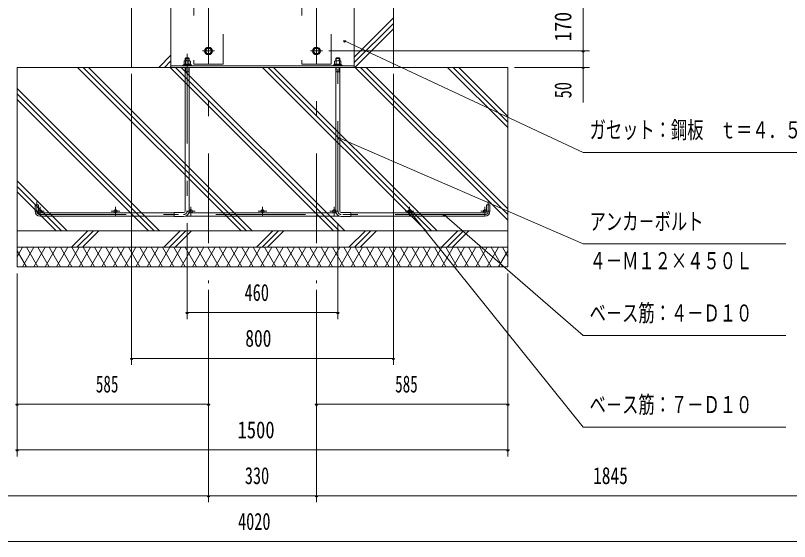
# Model space of a CAD drawing. Units: millimetres, scale not verified. Extents: x -33157 to 33170, y -14700 to 14700.
# Drawn here: x 20352 to 28634, y -4592 to 1038 of the extents above; entities that cross this region are included whole.
import ezdxf
from ezdxf.enums import TextEntityAlignment as Align

# ---------------------------------------------------------------- set-up
doc = ezdxf.new("R2010")
doc.units = ezdxf.units.MM
doc.header["$LTSCALE"] = 80
doc.linetypes.add('USER2', pattern=[10, 4, -6])
doc.linetypes.add('USER3', pattern=[24, 12, -5, 2, -5])
for name, color, linetype, lineweight in [('0-6_2-02BOLD', 7, 'Continuous', 18), ('0-7_2-12HIDDEN', 3, 'USER2', 18), ('0-8_2-22CENTER', 3, 'USER3', 18), ('0-9_2-42THIN', 4, 'Continuous', 18), ('0-A_2-52DIM', 3, 'Continuous', 18), ('0-B_2-62HATCH', 2, 'Continuous', 18)]:
    doc.layers.add(name, color=color, linetype=linetype, lineweight=lineweight)
doc.styles.add('ＭＳ ゴシック', font='')
doc.styles.get('ＭＳ ゴシック').set_extended_font_data('MS Gothic')

msp = doc.modelspace()

# ---------------------------------------------------------------- linework, layer by layer
at = {"layer": '0-6_2-02BOLD'}
for p, q in [((22015.02, 1357.9), (22015.02, 482.9)), ((24395.02, 1357.9), (24395.02, 482.9)), ((22204.02, 584.73), (22211.02, 577.73)), ((22015.02, 498.65), (23975.02, 498.65)), ((22141.02, 506.7), (22141.02, 498.65)), ((22172.84, 549.04), (22172.84, 517.2)), ((22179.52, 506.7), (22190.02, 517.2)), ((22200.52, 517.2), (22190.02, 506.7)), ((22207.2, 517.2), (22207.2, 549.04)), ((22227.65, 517.2), (22227.65, 506.7)), ((23762.39, 517.2), (23762.39, 506.7)), ((23828.89, 552.2), (23771.14, 552.2)), ((23782.84, 517.2), (23782.84, 549.04)), ((23800.02, 506.7), (23789.52, 517.2)), ((23800.02, 517.2), (23810.52, 506.7)), ((23817.2, 517.2), (23817.2, 549.04)), ((23821.02, 552.2), (23821.02, 577.73)), ((23849.02, 506.7), (23849.02, 498.65)), ((22169.02, -1053.6), (22169.02, 482.9)), ((22169.02, 435.65), (22211.02, 435.65)), ((22211.02, 482.9), (22211.02, -1053.6)), ((23779.02, -1053.6), (23779.02, 482.9)), ((23821.02, 435.65), (23779.02, 435.65)), ((23821.02, 482.9), (23821.02, -1053.6)), ((20615.02, -1074.6), (22050.02, -1074.6)), ((22050.02, -1071.1), (22151.52, -1071.1)), ((22207.19, -1074.6), (23782.85, -1074.6)), ((25375.02, -1074.6), (23940.02, -1074.6)), ((22050.02, -1109.6), (20615.02, -1109.6)), ((23818.42, -1109.6), (22171.62, -1109.6)), ((23940.02, -1109.6), (25375.02, -1109.6)), ((25620.02, -1267.1), (20370.02, -1267.1)), ((20370.02, -1442.1), (25620.02, -1442.1))]:
    msp.add_line(p, q, dxfattribs=at)
for points in [[(21595.02, 482.9), (21595.02, 1357.9), (15960.02, 1357.9)], [(23975.02, 482.9), (23975.02, 1357.9), (22015.02, 1357.9)], [(22204.02, 584.73), (22176.02, 584.73), (22169.02, 577.73)], [(23779.02, 552.2), (23779.02, 577.73), (23821.02, 577.73), (23814.02, 584.73), (23786.02, 584.73), (23779.02, 577.73)], [(22141.02, 506.7), (22239.02, 506.7), (22239.02, 498.65)], [(22227.65, 517.2), (22152.39, 517.2), (22152.39, 506.7)], [(22155.67, 517.2), (22155.67, 549.04), (22161.14, 552.2), (22218.9, 552.2), (22224.37, 549.04), (22224.37, 517.2)], [(22211.02, 552.2), (22211.02, 577.73), (22169.02, 577.73), (22169.02, 552.2)], [(23849.02, 506.7), (23751.02, 506.7), (23751.02, 498.65)], [(23762.39, 517.2), (23837.65, 517.2), (23837.65, 506.7)], [(23771.14, 552.2), (23765.67, 549.04), (23765.67, 517.2)], [(23828.89, 552.2), (23834.37, 549.04), (23834.37, 517.2)], [(20562.52, -1057.1), (20562.52, -987.1), (20597.52, -987.1), (20597.52, -1057.1)], [(25392.52, -1057.1), (25392.52, -987.1), (25427.52, -987.1), (25427.52, -1057.1)], [(22151.52, -1113.1), (22050.02, -1113.1), (22050.02, -1071.1)], [(23838.52, -1071.1), (23940.02, -1071.1), (23940.02, -1113.1), (23838.52, -1113.1)]]:
    msp.add_lwpolyline(points, dxfattribs=at)
for points in [[(22434.7, 628.15), (22451.87, 657.9), (22434.7, 687.65), (22400.34, 687.65), (22383.17, 657.9), (22400.34, 628.15)], [(23589.7, 628.15), (23606.87, 657.9), (23589.7, 687.65), (23555.34, 687.65), (23538.17, 657.9), (23555.34, 628.15)], [(20370.02, -1652.1), (20370.02, 482.9), (25620.02, 482.9), (25620.02, -1652.1)]]:
    msp.add_lwpolyline(points, close=True, dxfattribs=at)
for centre, radius in [((22417.52, 657.9), 42), ((22417.52, 657.9), 28.88), ((23572.52, 657.9), 42), ((23572.52, 657.9), 28.88), ((20615.02, -1057.1), 17.5), ((21421.77, -1057.1), 17.5), ((22228.52, -1057.1), 17.5), ((22995.02, -1057.1), 17.5), ((23761.52, -1057.1), 17.5), ((24568.27, -1057.1), 17.5), ((25375.02, -1057.1), 17.5)]:
    msp.add_circle(centre, radius, dxfattribs=at)
for centre, radius, start, end in [((22164.25, 538.96), 13.24, 49.5701, 90), ((22190.02, 503.98), 48.23, 69.13593, 110.86406), ((22215.79, 538.96), 13.24, 90, 130.42989), ((23774.26, 538.96), 13.24, 49.57011, 90), ((23800.02, 503.98), 48.23, 69.13594, 110.86407), ((23825.79, 538.96), 13.24, 90, 130.4299), ((20615.02, -1057.1), 52.5, 180, 270), ((22151.52, -1053.6), 59.5, 270, 0), ((22151.52, -1053.6), 17.5, 270, 0), ((23838.52, -1053.6), 59.5, 180, 270), ((23838.52, -1053.6), 17.5, 180, 270), ((25375.02, -1057.1), 52.5, 270, 0)]:
    msp.add_arc(centre, radius, start, end, dxfattribs=at)
at = {"layer": '0-7_2-12HIDDEN'}
msp.add_line((22261.59, 1357.9), (22261.59, 517.9), dxfattribs=at)
for points in [[(22261.59, 517.9), (22573.44, 517.9), (22573.44, 1357.9)], [(23416.6, 1357.9), (23416.6, 517.9), (23728.45, 517.9), (23728.45, 1357.9)]]:
    msp.add_lwpolyline(points, dxfattribs=at)
at = {"layer": '0-8_2-22CENTER'}
for p, q in [((22417.52, 7241.41), (22417.52, -1827.1)), ((23572.52, 7241.41), (23572.52, -1827.1)), ((22190.02, 626.73), (22190.02, -1053.6)), ((22354.52, 657.9), (22480.52, 657.9)), ((23509.52, 657.9), (23635.52, 657.9)), ((23800.02, -1053.6), (23800.02, 626.73)), ((20580.02, -1057.1), (20580.02, -952.1)), ((25410.02, -1057.1), (25410.02, -952.1)), ((20569.52, -1057.1), (20660.52, -1057.1)), ((20615.02, -1102.6), (20615.02, -1011.6)), ((21376.27, -1057.1), (21467.27, -1057.1)), ((21421.77, -1102.6), (21421.77, -1011.6)), ((22183.02, -1057.1), (22274.02, -1057.1)), ((22228.52, -1102.6), (22228.52, -1011.6)), ((23040.52, -1057.1), (22949.52, -1057.1)), ((22995.02, -1011.6), (22995.02, -1102.6)), ((23807.02, -1057.1), (23716.02, -1057.1)), ((23761.52, -1102.6), (23761.52, -1011.6)), ((24522.77, -1057.1), (24613.77, -1057.1)), ((24568.27, -1102.6), (24568.27, -1011.6)), ((25329.52, -1057.1), (25420.52, -1057.1)), ((25375.02, -1011.6), (25375.02, -1102.6)), ((25375.02, -1092.1), (20615.02, -1092.1))]:
    msp.add_line(p, q, dxfattribs=at)
for centre, radius, start, end in [((20615.02, -1057.1), 35, 180, 270), ((22151.52, -1053.6), 38.5, 270, 0), ((23838.52, -1053.6), 38.5, 180, 270), ((25375.02, -1057.1), 35, 270, 0)]:
    msp.add_arc(centre, radius, start, end, dxfattribs=at)
at = {"layer": '0-9_2-42THIN'}
for p, q in [((22174.27, 552.2), (22174.27, 582.98)), ((22205.77, 582.98), (22205.77, 552.2)), ((23784.27, 582.98), (23784.27, 552.2)), ((23815.77, 552.2), (23815.77, 582.98))]:
    msp.add_line(p, q, dxfattribs=at)
for points in [[(22169.02, 426.56), (22174.27, 435.65), (22174.27, 482.9)], [(22205.77, 482.9), (22205.77, 435.65), (22211.02, 426.56)], [(23779.02, 426.56), (23784.27, 435.65), (23784.27, 482.9)], [(23815.77, 482.9), (23815.77, 435.65), (23821.02, 426.56)]]:
    msp.add_lwpolyline(points, dxfattribs=at)
at = {"layer": '0-A_2-52DIM'}
for p, q in [((26425.02, 104.9), (26425.02, 1252.9)), ((23888.02, 767.96), (23860.02, 767.96)), ((23705.52, 657.9), (26495.02, 657.9)), ((26439.02, 657.9), (26411.02, 657.9)), ((26495.02, 482.9), (25690.02, 482.9)), ((26439.02, 482.9), (26411.02, 482.9)), ((21595.02, -2702.1), (21595.02, 412.9)), ((24395.02, -2702.1), (24395.02, 412.9)), ((23825.79, -272.9), (23797.79, -272.9)), ((26425.02, -1407.1), (23811.79, -272.9)), ((24587.73, -1064.65), (24559.73, -1064.65)), ((24957.2, -1100.3), (24929.2, -1100.3)), ((26425.02, -2387.1), (24943.2, -1100.3)), ((22190.02, -1183.1), (22190.02, -2212.1)), ((23800.02, -2212.1), (23800.02, -1183.1)), ((28595.02, -1407.1), (26425.02, -1407.1)), ((20370.02, -3682.1), (20370.02, -1722.1)), ((25620.02, -3682.1), (25620.02, -1722.1)), ((22417.52, -1897.1), (22417.52, -4172.1)), ((23572.52, -1897.1), (23572.52, -4172.1)), ((22204.02, -2142.1), (22176.02, -2142.1)), ((22190.02, -2142.1), (23800.02, -2142.1)), ((23814.02, -2142.1), (23786.02, -2142.1)), ((28595.02, -2387.1), (26425.02, -2387.1)), ((21609.02, -2632.1), (21581.02, -2632.1)), ((21595.02, -2632.1), (24395.02, -2632.1)), ((24409.02, -2632.1), (24381.02, -2632.1)), ((20384.02, -3122.1), (20356.02, -3122.1)), ((22417.52, -3122.1), (20370.02, -3122.1)), ((22431.52, -3122.1), (22403.52, -3122.1)), ((23586.52, -3122.1), (23558.52, -3122.1)), ((23572.52, -3122.1), (25620.02, -3122.1)), ((25634.02, -3122.1), (25606.02, -3122.1)), ((20384.02, -3612.1), (20356.02, -3612.1)), ((25620.02, -3612.1), (20370.02, -3612.1)), ((25634.02, -3612.1), (25606.02, -3612.1)), ((30030.02, -4102.1), (15960.02, -4102.1)), ((22431.52, -4102.1), (22403.52, -4102.1)), ((23586.52, -4102.1), (23558.52, -4102.1)), ((30030.02, -4592.1), (15960.02, -4592.1))]:
    msp.add_line(p, q, dxfattribs=at)
for points in [[(23874.02, 767.96), (26425.02, -427.1), (29225.02, -427.1)], [(24573.72, -1064.65), (26425.02, -3367.1), (28595.02, -3367.1)]]:
    msp.add_lwpolyline(points, dxfattribs=at)
for centre in [(23874.02, 767.96), (26425.02, 657.9), (26425.02, 482.9), (23811.79, -272.9), (24573.73, -1064.65), (24943.2, -1100.3), (22190.02, -2142.1), (23800.02, -2142.1), (21595.02, -2632.1), (24395.02, -2632.1), (20370.02, -3122.1), (22417.52, -3122.1), (23572.52, -3122.1), (25620.02, -3122.1), (20370.02, -3612.1), (25620.02, -3612.1), (22417.52, -4102.1), (23572.52, -4102.1)]:
    msp.add_arc(centre, 14, 180, 0, dxfattribs=at)
at = {"layer": '0-B_2-62HATCH'}
for p, q in [((23975.02, 592.4), (24395.02, 1012.4)), ((24395.02, 953), (23975.02, 533)), ((23984.32, 482.9), (24395.02, 893.6)), ((21885.63, 482.9), (22015.02, 612.29)), ((22015.02, 552.9), (21945.03, 482.9)), ((21015.77, 482.9), (22765.78, -1267.1)), ((22825.17, -1267.1), (21075.17, 482.9)), ((21134.57, 482.9), (22884.57, -1267.1)), ((22004.42, 482.9), (22015.02, 493.5)), ((23755.72, -1267.1), (22005.72, 482.9)), ((22065.12, 482.9), (23815.12, -1267.1)), ((23874.52, -1267.1), (22124.52, 482.9)), ((22995.67, 482.9), (24745.68, -1267.1)), ((24805.07, -1267.1), (23055.07, 482.9)), ((23114.47, 482.9), (24864.46, -1267.1)), ((25620.02, -1151.5), (23985.62, 482.9)), ((24045.02, 482.9), (25620.02, -1092.1)), ((25620.02, -1032.7), (24104.42, 482.9)), ((24975.57, 482.9), (25620.02, -161.55)), ((25620.02, -102.15), (25034.97, 482.9)), ((25094.36, 482.9), (25620.02, -42.75)), ((20370.02, 257.5), (21894.62, -1267.1)), ((21835.22, -1267.1), (20370.02, 198.1)), ((20370.02, 138.71), (21775.83, -1267.1)), ((20904.67, -1267.1), (20370.02, -732.45)), ((20370.02, -791.84), (20845.27, -1267.1)), ((20785.88, -1267.1), (20370.02, -851.24)), ((20950.58, -1442.1), (21125.58, -1267.1)), ((21184.98, -1267.1), (21009.97, -1442.1)), ((21069.37, -1442.1), (21244.37, -1267.1)), ((21940.53, -1442.1), (22115.53, -1267.1)), ((22174.93, -1267.1), (21999.93, -1442.1)), ((22059.32, -1442.1), (22234.32, -1267.1)), ((22930.48, -1442.1), (23105.48, -1267.1)), ((23164.87, -1267.1), (22989.87, -1442.1)), ((23224.27, -1267.1), (23049.27, -1442.1)), ((23920.43, -1442.1), (24095.42, -1267.1)), ((24154.82, -1267.1), (23979.82, -1442.1)), ((24214.22, -1267.1), (24039.22, -1442.1)), ((24910.38, -1442.1), (25085.37, -1267.1)), ((25144.77, -1267.1), (24969.77, -1442.1)), ((25029.17, -1442.1), (25204.17, -1267.1)), ((20370.02, -1543.72), (20428.69, -1442.1)), ((20469.11, -1652.1), (20370.02, -1480.47)), ((20549.94, -1442.1), (20428.69, -1652.1)), ((20469.11, -1442.1), (20590.35, -1652.1)), ((20549.94, -1652.1), (20671.18, -1442.1)), ((20711.59, -1652.1), (20590.35, -1442.1)), ((20792.42, -1442.1), (20671.18, -1652.1)), ((20711.59, -1442.1), (20832.84, -1652.1)), ((20792.42, -1652.1), (20913.67, -1442.1)), ((20954.08, -1652.1), (20832.84, -1442.1)), ((21034.91, -1442.1), (20913.67, -1652.1)), ((21075.32, -1652.1), (20954.08, -1442.1)), ((21156.15, -1442.1), (21034.91, -1652.1)), ((21196.57, -1652.1), (21075.32, -1442.1)), ((21277.4, -1442.1), (21156.15, -1652.1)), ((21317.82, -1652.1), (21196.57, -1442.1)), ((21398.64, -1442.1), (21277.4, -1652.1)), ((21439.05, -1652.1), (21317.81, -1442.1)), ((21519.88, -1442.1), (21398.64, -1652.1)), ((21560.3, -1652.1), (21439.05, -1442.1)), ((21641.13, -1442.1), (21519.88, -1652.1)), ((21681.55, -1652.1), (21560.3, -1442.1)), ((21762.37, -1442.1), (21641.13, -1652.1)), ((21802.79, -1652.1), (21681.55, -1442.1)), ((21883.62, -1442.1), (21762.37, -1652.1)), ((21924.03, -1652.1), (21802.79, -1442.1)), ((22004.86, -1442.1), (21883.62, -1652.1)), ((21924.03, -1442.1), (22045.27, -1652.1)), ((22004.86, -1652.1), (22126.1, -1442.1)), ((22166.52, -1652.1), (22045.27, -1442.1)), ((22247.35, -1442.1), (22126.1, -1652.1)), ((22166.52, -1442.1), (22287.76, -1652.1)), ((22247.35, -1652.1), (22368.59, -1442.1)), ((22409, -1652.1), (22287.76, -1442.1)), ((22489.83, -1442.1), (22368.59, -1652.1)), ((22409, -1442.1), (22530.25, -1652.1)), ((22489.83, -1652.1), (22611.08, -1442.1)), ((22651.5, -1652.1), (22530.25, -1442.1)), ((22732.32, -1442.1), (22611.08, -1652.1)), ((22651.49, -1442.1), (22772.73, -1652.1)), ((22732.32, -1652.1), (22853.56, -1442.1)), ((22893.98, -1652.1), (22772.73, -1442.1)), ((22974.81, -1442.1), (22853.56, -1652.1)), ((23015.22, -1652.1), (22893.98, -1442.1)), ((23096.05, -1442.1), (22974.81, -1652.1)), ((23015.22, -1442.1), (23136.47, -1652.1)), ((23096.05, -1652.1), (23217.3, -1442.1)), ((23257.71, -1652.1), (23136.47, -1442.1)), ((23338.54, -1442.1), (23217.29, -1652.1)), ((23257.71, -1442.1), (23378.95, -1652.1)), ((23338.54, -1652.1), (23459.78, -1442.1)), ((23500.2, -1652.1), (23378.95, -1442.1)), ((23581.02, -1442.1), (23459.78, -1652.1)), ((23500.19, -1442.1), (23621.44, -1652.1)), ((23581.02, -1652.1), (23702.27, -1442.1)), ((23742.68, -1652.1), (23621.44, -1442.1)), ((23823.51, -1442.1), (23702.27, -1652.1)), ((23742.68, -1442.1), (23863.93, -1652.1)), ((23823.51, -1652.1), (23944.76, -1442.1)), ((23985.17, -1652.1), (23863.93, -1442.1)), ((24066, -1442.1), (23944.76, -1652.1)), ((23985.17, -1442.1), (24106.41, -1652.1)), ((24066, -1652.1), (24187.24, -1442.1)), ((24227.66, -1652.1), (24106.41, -1442.1)), ((24308.49, -1442.1), (24187.24, -1652.1)), ((24227.66, -1442.1), (24348.9, -1652.1)), ((24308.49, -1652.1), (24429.73, -1442.1)), ((24470.15, -1652.1), (24348.9, -1442.1)), ((24550.97, -1442.1), (24429.73, -1652.1)), ((24470.14, -1442.1), (24591.39, -1652.1)), ((24550.97, -1652.1), (24672.22, -1442.1)), ((24712.63, -1652.1), (24591.39, -1442.1)), ((24793.46, -1442.1), (24672.22, -1652.1)), ((24712.63, -1442.1), (24833.88, -1652.1)), ((24793.46, -1652.1), (24914.7, -1442.1)), ((24955.12, -1652.1), (24833.87, -1442.1)), ((25035.95, -1442.1), (24914.7, -1652.1)), ((24955.12, -1442.1), (25076.36, -1652.1)), ((25035.95, -1652.1), (25157.19, -1442.1)), ((25197.61, -1652.1), (25076.36, -1442.1)), ((25278.44, -1442.1), (25157.19, -1652.1)), ((25197.61, -1442.1), (25318.85, -1652.1)), ((25278.44, -1652.1), (25399.68, -1442.1)), ((25440.09, -1652.1), (25318.85, -1442.1)), ((25520.92, -1442.1), (25399.68, -1652.1)), ((25440.09, -1442.1), (25561.34, -1652.1)), ((25520.92, -1652.1), (25620.02, -1480.45)), ((25620.02, -1543.74), (25561.34, -1442.1))]:
    msp.add_line(p, q, dxfattribs=at)

# ---------------------------------------------------------------- texts
at = {"layer": '0-A_2-52DIM', "color": 7, "style": 'ＭＳ ゴシック'}
for s, width, p in [('170', 0.85, (26355.02, 760.12)), ('50', 0.7, (26355.02, 151.5))]:
    msp.add_text(s, height=182.3, rotation=90, dxfattribs=dict(at, width=width)).set_placement(p, align=Align.BOTTOM_LEFT)
for s, width, p in [('ガセット：鋼板\u3000ｔ＝４．５', 0.7, (26495.02, -332.23)), ('アンカ－ボルト', 0.7, (26495.02, -1312.23)), ('４－Ｍ１２×４５０Ｌ', 0.7, (26495.02, -1732.23)), ('460', 0.7, (22803.47, -2072.1)), ('ベ－ス筋：４－Ｄ１０', 0.7, (26495.02, -2292.23)), ('800', 0.75, (22811.05, -2562.1)), ('585', 0.65, (21211.92, -3052.1)), ('585', 0.65, (24414.42, -3052.1)), ('ベ－ス筋：７－Ｄ１０', 0.7, (26495.02, -3272.23)), ('1500', 0.8, (22727.64, -3542.1)), ('330', 0.7, (22806.26, -4032.1)), ('1845', 0.75, (26532.15, -4032.1)), ('4020', 0.7, (22733.36, -4522.1))]:
    msp.add_text(s, height=182.3, dxfattribs=dict(at, width=width)).set_placement(p, align=Align.BOTTOM_LEFT)

doc.saveas('drawing.dxf')
